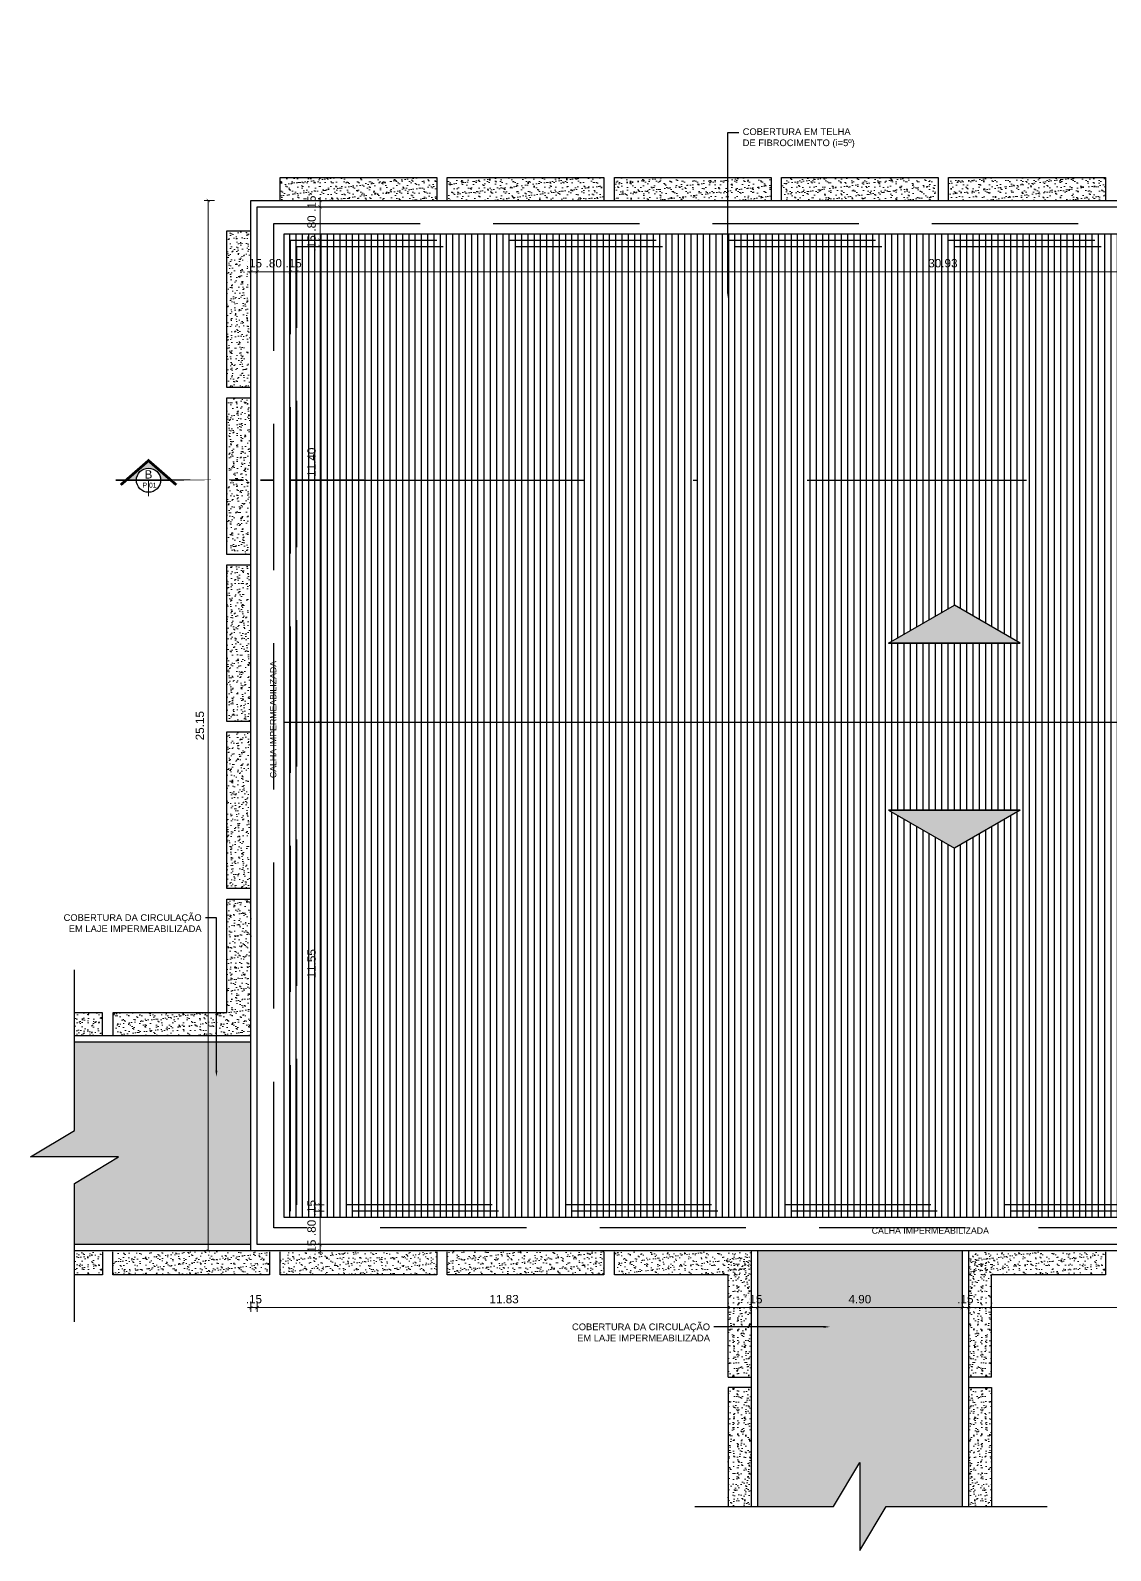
# Model space of a CAD drawing. Header units: metres. Extents: x 2440 to 5689, y 77 to 398.
# Drawn here: x 2971.56 to 2997.41, y 188.24 to 224.64 of the extents above; entities that cross this region are included whole.
import ezdxf
from ezdxf import colors
from ezdxf.entities.mleader import LeaderData, LeaderLine
from ezdxf.enums import TextEntityAlignment as Align
from ezdxf.math import Vec2, Vec3

# ---------------------------------------------------------------- set-up
doc = ezdxf.new("R2010")
doc.units = ezdxf.units.M
doc.header["$LTSCALE"] = 7
doc.header["$MEASUREMENT"] = 0
doc.header["$PDMODE"] = 2
doc.linetypes.add('DASHDOT', pattern=[1, 0.5, -0.25, 0, -0.25])
doc.linetypes.add('DASHED', pattern=[0.75, 0.5, -0.25])
for name, color, linetype, lineweight in [('2prancha', 4, 'Continuous', 18), ('COTAS', 1, 'Continuous', 0), ('HACH', 251, 'Continuous', 5), ('texto', 3, 'Continuous', 25)]:
    doc.layers.add(name, color=color, linetype=linetype, lineweight=lineweight)
for name, color, linetype in [('COTA 1 100', 2, 'Continuous'), ('PENA 0.15', 7, 'Continuous'), ('PENA 01', 1, 'Continuous'), ('PENA 02', 2, 'Continuous'), ('PENA 03', 3, 'Continuous'), ('PENA 06', 6, 'Continuous'), ('projeção', 7, 'DASHED'), ('REVISÃO', 164, 'Continuous'), ('SIMB_CORTE', 3, 'Continuous'), ('TXT ESPECIFICAÇÕES', 7, 'Continuous')]:
    doc.layers.add(name, color=color, linetype=linetype)
doc.styles.add('Luana', font='arial.ttf')
doc.styles.get("Standard").update_dxf_attribs({"font": 'arial.ttf'})
doc.dimstyles.new('arial100', dxfattribs={"dimtxt": 0.2, "dimasz": 0.08, "dimexe": 0.1, "dimexo": 0.2, "dimgap": 0.1, "dimtad": 1, "dimzin": 4, "dimdsep": 46, "dimtxsty": 'Luana', "dimblk": 'ARCHTICK', "dimcen": 0, "dimclrd": 7, "dimclre": 7, "dimclrt": 256, "dimadec": 0, "dimazin": 0, "dimtfac": 1, "dimtix": 1, "dimtmove": 0, "dimatfit": 3, "dimldrblk": 'CLOSEDBLANK', "dimfxl": 0, "dimlwd": 5, "dimlwe": 5, "dimarcsym": 0})

# ---------------------------------------------------------------- blocks, each defined once
blk = doc.blocks.new('SIMBOLOCORTE')
at = {"layer": 'PENA 02'}
blk.add_hatch(color=251, dxfattribs=at).paths.add_polyline_path([(0.29, 0), (0.537, 0), (0, 0.47), (-0.537, 0), (-0.29, 0, -1)])
at = {"layer": 'COTAS', "ltscale": 50}
blk.add_lwpolyline([(0, -0.378), (0, 0)], dxfattribs=at)
at = {"layer": 'PENA 02', "const_width": 0.0654}
blk.add_lwpolyline([(-0.665, -0.112), (0, 0.47), (0.665, -0.112)], dxfattribs=at)
at = {"layer": 'PENA 02', "color": 1, "const_width": 0.0392}
blk.add_lwpolyline([(1.648, 0), (-0.785, 0)], close=True, dxfattribs=at)
for points in [[(2.274, 0), (1.969, 0)], [(2.98, 0), (2.675, 0)], [(5.159, 0), (3.381, 0)]]:
    blk.add_lwpolyline(points, dxfattribs=at)
at = {"layer": 'PENA 02'}
blk.add_circle((0, 0), 0.29, dxfattribs=at)
at = {"layer": 'PENA 02', "style": 'Luana'}
for tag, height, p in [('CORTE', 0.2, (-0.001, 0.04)), ('PRANCHA', 0.117, (0.102, -0.177))]:
    blk.add_attdef(tag, text='', height=height, dxfattribs=at).set_placement(p, align=Align.CENTER)
at = {"layer": 'texto', "color": 250, "style": 'Luana'}
blk.add_text('P', height=0.117, dxfattribs=at).set_placement((-0.143, -0.176))
blk = doc.blocks.new('beiral')
at = {"layer": 'HACH'}
h = blk.add_hatch(dxfattribs=at)
h.set_pattern_fill('AR-SAND,_O', color=256, scale=0.1)
h.set_pattern_definition([(37.5, (-1.875, -1.1), (-0.0062993, 0.1926824), [0, -0.152, 0, -0.17, 0, -0.1625]), (7.5, (-1.875, -1.1), (0.176978, 0.282215), [0, -0.082, 0, -0.137, 0, -0.0525]), (327.5, (-1.998, -1.1), (0.311414, 0.000566), [0, -0.05, 0, -0.18, 0, -0.235]), (317.5, (-1.998, -1.1), (0.300613, 0.087768), [0, -0.025, 0, -0.118, 0, -0.135])])
h.paths.add_polyline_path([(1.875, -0.55), (-1.875, -0.55), (-1.875, -1.1), (1.875, -1.1)])
at = {"layer": 'PENA 01'}
for p, q in [((-1.875, -1.1), (-1.875, -0.55)), ((1.875, -0.55), (1.875, -1.1)), ((1.875, -1.1), (-1.875, -1.1))]:
    blk.add_line(p, q, dxfattribs=at)
blk = doc.blocks.new('_ArchTick')
at = {"color": 0, "linetype": 'ByBlock', "const_width": 0.15}
blk.add_lwpolyline([(-0.5, -0.5), (0.5, 0.5)], dxfattribs=at)
blk = doc.blocks.new('*D247')
at = {"layer": 'COTA 1 100', "color": 7, "lineweight": 5}
for p, q in [((2977.936, 219.011), (2977.936, 218.761)), ((3008.861, 218.861), (2977.936, 218.861)), ((3008.861, 219.011), (3008.861, 218.761))]:
    blk.add_line(p, q, dxfattribs=at)
at = {"layer": 'Defpoints', "color": 0}
for p in [(2977.936, 219.465), (3008.861, 219.465), (2977.936, 218.861)]:
    blk.add_point(p, dxfattribs=at)
at = {"layer": 'COTA 1 100', "color": 7, "lineweight": 5, "xscale": 0.08, "yscale": 0.08, "zscale": 0.08, "rotation": 180}
blk.add_blockref('_ArchTick', (2977.936, 218.861), dxfattribs=at)
at = {"layer": 'COTA 1 100', "color": 7, "lineweight": 5, "xscale": 0.08, "yscale": 0.08, "zscale": 0.08}
blk.add_blockref('_ArchTick', (3008.861, 218.861), dxfattribs=at)
at = {"layer": 'COTA 1 100', "insert": (2993.398, 219.063), "char_height": 0.2, "attachment_point": 5, "style": 'Luana'}
blk.add_mtext('30.93', dxfattribs=at)
blk = doc.blocks.new('_ClosedBlank')
at = {"layer": '2prancha', "color": 0, "lineweight": -2}
for p, q in [((-1, 0.17), (0, 0)), ((-1, 0.17), (-1, -0.17)), ((0, 0), (-1, -0.17))]:
    blk.add_line(p, q, dxfattribs=at)
blk = doc.blocks.new('*D248')
at = {"layer": 'COTA 1 100', "color": 7, "lineweight": 5}
for p, q in [((2977.786, 218.861), (2977.706, 218.861)), ((2977.786, 219.011), (2977.786, 218.761)), ((2977.936, 218.861), (2977.786, 218.861)), ((2977.936, 219.011), (2977.936, 218.761)), ((2977.936, 218.861), (2978.016, 218.861))]:
    blk.add_line(p, q, dxfattribs=at)
at = {"layer": 'Defpoints', "color": 0}
for p in [(2977.786, 219.615), (2977.936, 219.465), (2977.786, 218.861)]:
    blk.add_point(p, dxfattribs=at)
at = {"layer": 'COTA 1 100', "color": 7, "lineweight": 5, "xscale": 0.08, "yscale": 0.08, "zscale": 0.08}
blk.add_blockref('_ArchTick', (2977.786, 218.861), dxfattribs=at)
at = {"layer": 'COTA 1 100', "color": 7, "lineweight": 5, "xscale": 0.08, "yscale": 0.08, "zscale": 0.08, "rotation": 180}
blk.add_blockref('_ArchTick', (2977.936, 218.861), dxfattribs=at)
at = {"layer": 'COTA 1 100', "insert": (2977.861, 219.063), "char_height": 0.2, "attachment_point": 5, "style": 'Luana'}
blk.add_mtext('.15', dxfattribs=at)
blk = doc.blocks.new('*D249')
at = {"layer": 'COTA 1 100', "color": 7, "lineweight": 5}
for p, q in [((2976.986, 219.011), (2976.986, 218.761)), ((2977.786, 218.861), (2976.986, 218.861)), ((2977.786, 219.011), (2977.786, 218.761))]:
    blk.add_line(p, q, dxfattribs=at)
at = {"layer": 'Defpoints', "color": 0}
for p in [(2976.986, 220.415), (2977.786, 219.615), (2976.986, 218.861)]:
    blk.add_point(p, dxfattribs=at)
at = {"layer": 'COTA 1 100', "color": 7, "lineweight": 5, "xscale": 0.08, "yscale": 0.08, "zscale": 0.08, "rotation": 180}
blk.add_blockref('_ArchTick', (2976.986, 218.861), dxfattribs=at)
at = {"layer": 'COTA 1 100', "color": 7, "lineweight": 5, "xscale": 0.08, "yscale": 0.08, "zscale": 0.08}
blk.add_blockref('_ArchTick', (2977.786, 218.861), dxfattribs=at)
at = {"layer": 'COTA 1 100', "insert": (2977.386, 219.063), "char_height": 0.2, "attachment_point": 5, "style": 'Luana'}
blk.add_mtext('.80', dxfattribs=at)
blk = doc.blocks.new('*D250')
at = {"layer": 'COTA 1 100', "color": 7, "lineweight": 5}
for p, q in [((2976.836, 218.861), (2976.756, 218.861)), ((2976.836, 219.011), (2976.836, 218.761)), ((2976.986, 218.861), (2976.836, 218.861)), ((2976.986, 219.011), (2976.986, 218.761)), ((2976.986, 218.861), (2977.066, 218.861))]:
    blk.add_line(p, q, dxfattribs=at)
at = {"layer": 'Defpoints', "color": 0}
for p in [(2976.836, 220.565), (2976.986, 220.415), (2976.836, 218.861)]:
    blk.add_point(p, dxfattribs=at)
at = {"layer": 'COTA 1 100', "color": 7, "lineweight": 5, "xscale": 0.08, "yscale": 0.08, "zscale": 0.08}
blk.add_blockref('_ArchTick', (2976.836, 218.861), dxfattribs=at)
at = {"layer": 'COTA 1 100', "color": 7, "lineweight": 5, "xscale": 0.08, "yscale": 0.08, "zscale": 0.08, "rotation": 180}
blk.add_blockref('_ArchTick', (2976.986, 218.861), dxfattribs=at)
at = {"layer": 'COTA 1 100', "insert": (2976.911, 219.063), "char_height": 0.2, "attachment_point": 5, "style": 'Luana'}
blk.add_mtext('.15', dxfattribs=at)
blk = doc.blocks.new('*D251')
at = {"layer": 'COTA 1 100', "color": 7, "lineweight": 5}
for p, q in [((2978.494, 220.565), (2978.494, 220.645)), ((2978.344, 220.565), (2978.594, 220.565)), ((2978.344, 220.415), (2978.594, 220.415)), ((2978.494, 220.565), (2978.494, 220.415)), ((2978.494, 220.415), (2978.494, 220.335))]:
    blk.add_line(p, q, dxfattribs=at)
at = {"layer": 'Defpoints', "color": 0}
for p in [(2977.786, 220.565), (2977.786, 220.415), (2978.494, 220.415)]:
    blk.add_point(p, dxfattribs=at)
at = {"layer": 'COTA 1 100', "color": 7, "lineweight": 5, "xscale": 0.08, "yscale": 0.08, "zscale": 0.08}
for p, rotation in [((2978.494, 220.565), 270), ((2978.494, 220.415), 90)]:
    blk.add_blockref('_ArchTick', p, dxfattribs=dict(at, rotation=rotation))
at = {"layer": 'COTA 1 100', "insert": (2978.292, 220.49), "char_height": 0.2, "attachment_point": 5, "rotation": 90, "style": 'Luana'}
blk.add_mtext('.15', dxfattribs=at)
blk = doc.blocks.new('*D252')
at = {"layer": 'COTA 1 100', "color": 7, "lineweight": 5}
for p, q in [((2978.344, 220.415), (2978.594, 220.415)), ((2978.494, 220.415), (2978.494, 219.615)), ((2978.344, 219.615), (2978.594, 219.615))]:
    blk.add_line(p, q, dxfattribs=at)
at = {"layer": 'Defpoints', "color": 0}
for p in [(2977.786, 220.415), (2977.786, 219.615), (2978.494, 219.615)]:
    blk.add_point(p, dxfattribs=at)
at = {"layer": 'COTA 1 100', "color": 7, "lineweight": 5, "xscale": 0.08, "yscale": 0.08, "zscale": 0.08}
for p, rotation in [((2978.494, 220.415), 90), ((2978.494, 219.615), 270)]:
    blk.add_blockref('_ArchTick', p, dxfattribs=dict(at, rotation=rotation))
at = {"layer": 'COTA 1 100', "insert": (2978.292, 220.015), "char_height": 0.2, "attachment_point": 5, "rotation": 90, "style": 'Luana'}
blk.add_mtext('.80', dxfattribs=at)
blk = doc.blocks.new('*D253')
at = {"layer": 'COTA 1 100', "color": 7, "lineweight": 5}
for p, q in [((2978.344, 219.615), (2978.594, 219.615)), ((2978.494, 219.615), (2978.494, 219.695)), ((2978.494, 219.615), (2978.494, 219.465)), ((2978.344, 219.465), (2978.594, 219.465)), ((2978.494, 219.465), (2978.494, 219.385))]:
    blk.add_line(p, q, dxfattribs=at)
at = {"layer": 'Defpoints', "color": 0}
for p in [(2977.786, 219.615), (2977.936, 219.465), (2978.494, 219.465)]:
    blk.add_point(p, dxfattribs=at)
at = {"layer": 'COTA 1 100', "color": 7, "lineweight": 5, "xscale": 0.08, "yscale": 0.08, "zscale": 0.08}
for p, rotation in [((2978.494, 219.615), 270), ((2978.494, 219.465), 90)]:
    blk.add_blockref('_ArchTick', p, dxfattribs=dict(at, rotation=rotation))
at = {"layer": 'COTA 1 100', "insert": (2978.292, 219.54), "char_height": 0.2, "attachment_point": 5, "rotation": 90, "style": 'Luana'}
blk.add_mtext('.15', dxfattribs=at)
blk = doc.blocks.new('*D254')
at = {"layer": 'COTA 1 100', "color": 7, "lineweight": 5}
for p, q in [((2978.344, 219.465), (2978.594, 219.465)), ((2978.494, 219.465), (2978.494, 208.065)), ((2978.344, 208.065), (2978.594, 208.065))]:
    blk.add_line(p, q, dxfattribs=at)
at = {"layer": 'Defpoints', "color": 0}
for p in [(2977.936, 219.465), (2977.936, 208.065), (2978.494, 208.065)]:
    blk.add_point(p, dxfattribs=at)
at = {"layer": 'COTA 1 100', "color": 7, "lineweight": 5, "xscale": 0.08, "yscale": 0.08, "zscale": 0.08}
for p, rotation in [((2978.494, 219.465), 90), ((2978.494, 208.065), 270)]:
    blk.add_blockref('_ArchTick', p, dxfattribs=dict(at, rotation=rotation))
at = {"layer": 'COTA 1 100', "insert": (2978.292, 214.299), "char_height": 0.2, "attachment_point": 5, "rotation": 90, "style": 'Luana'}
blk.add_mtext('11.40', dxfattribs=at)
blk = doc.blocks.new('*D255')
at = {"layer": 'COTA 1 100', "color": 7, "lineweight": 5}
for p, q in [((2978.344, 208.065), (2978.594, 208.065)), ((2978.494, 208.065), (2978.494, 196.515)), ((2978.344, 196.515), (2978.594, 196.515))]:
    blk.add_line(p, q, dxfattribs=at)
at = {"layer": 'Defpoints', "color": 0}
for p in [(2977.936, 208.065), (2977.936, 196.515), (2978.494, 196.515)]:
    blk.add_point(p, dxfattribs=at)
at = {"layer": 'COTA 1 100', "color": 7, "lineweight": 5, "xscale": 0.08, "yscale": 0.08, "zscale": 0.08}
for p, rotation in [((2978.494, 208.065), 90), ((2978.494, 196.515), 270)]:
    blk.add_blockref('_ArchTick', p, dxfattribs=dict(at, rotation=rotation))
at = {"layer": 'COTA 1 100', "insert": (2978.292, 202.29), "char_height": 0.2, "attachment_point": 5, "rotation": 90, "style": 'Luana'}
blk.add_mtext('11.55', dxfattribs=at)
blk = doc.blocks.new('*D256')
at = {"layer": 'COTA 1 100', "color": 7, "lineweight": 5}
for p, q in [((2978.494, 196.515), (2978.494, 196.595)), ((2978.344, 196.515), (2978.594, 196.515)), ((2978.344, 196.365), (2978.594, 196.365)), ((2978.494, 196.515), (2978.494, 196.365)), ((2978.494, 196.365), (2978.494, 196.285))]:
    blk.add_line(p, q, dxfattribs=at)
at = {"layer": 'Defpoints', "color": 0}
for p in [(2977.786, 196.365), (2977.936, 196.515), (2978.494, 196.365)]:
    blk.add_point(p, dxfattribs=at)
at = {"layer": 'COTA 1 100', "color": 7, "lineweight": 5, "xscale": 0.08, "yscale": 0.08, "zscale": 0.08}
for p, rotation in [((2978.494, 196.515), 270), ((2978.494, 196.365), 90)]:
    blk.add_blockref('_ArchTick', p, dxfattribs=dict(at, rotation=rotation))
at = {"layer": 'COTA 1 100', "insert": (2978.292, 196.44), "char_height": 0.2, "attachment_point": 5, "rotation": 90, "style": 'Luana'}
blk.add_mtext('.15', dxfattribs=at)
blk = doc.blocks.new('*D257')
at = {"layer": 'COTA 1 100', "color": 7, "lineweight": 5}
for p, q in [((2978.344, 196.365), (2978.594, 196.365)), ((2978.494, 196.365), (2978.494, 195.565)), ((2978.344, 195.565), (2978.594, 195.565))]:
    blk.add_line(p, q, dxfattribs=at)
at = {"layer": 'Defpoints', "color": 0}
for p in [(2977.786, 196.365), (2976.986, 195.565), (2978.494, 195.565)]:
    blk.add_point(p, dxfattribs=at)
at = {"layer": 'COTA 1 100', "color": 7, "lineweight": 5, "xscale": 0.08, "yscale": 0.08, "zscale": 0.08}
for p, rotation in [((2978.494, 196.365), 90), ((2978.494, 195.565), 270)]:
    blk.add_blockref('_ArchTick', p, dxfattribs=dict(at, rotation=rotation))
at = {"layer": 'COTA 1 100', "insert": (2978.292, 195.965), "char_height": 0.2, "attachment_point": 5, "rotation": 90, "style": 'Luana'}
blk.add_mtext('.80', dxfattribs=at)
blk = doc.blocks.new('*D258')
at = {"layer": 'COTA 1 100', "color": 7, "lineweight": 5}
for p, q in [((2978.344, 195.565), (2978.594, 195.565)), ((2978.494, 195.565), (2978.494, 195.645)), ((2978.494, 195.565), (2978.494, 195.415)), ((2978.344, 195.415), (2978.594, 195.415)), ((2978.494, 195.415), (2978.494, 195.335))]:
    blk.add_line(p, q, dxfattribs=at)
at = {"layer": 'Defpoints', "color": 0}
for p in [(2976.986, 195.565), (2976.836, 195.415), (2978.494, 195.415)]:
    blk.add_point(p, dxfattribs=at)
at = {"layer": 'COTA 1 100', "color": 7, "lineweight": 5, "xscale": 0.08, "yscale": 0.08, "zscale": 0.08}
for p, rotation in [((2978.494, 195.565), 270), ((2978.494, 195.415), 90)]:
    blk.add_blockref('_ArchTick', p, dxfattribs=dict(at, rotation=rotation))
at = {"layer": 'COTA 1 100', "insert": (2978.292, 195.49), "char_height": 0.2, "attachment_point": 5, "rotation": 90, "style": 'Luana'}
blk.add_mtext('.15', dxfattribs=at)
blk = doc.blocks.new('*D265')
at = {"layer": 'COTA 1 100', "color": 7, "lineweight": 5}
for p, q in [((2976.836, 194.056), (2976.756, 194.056)), ((2976.836, 194.206), (2976.836, 193.956)), ((2976.836, 194.056), (2976.986, 194.056)), ((2976.986, 194.206), (2976.986, 193.956)), ((2976.986, 194.056), (2977.066, 194.056))]:
    blk.add_line(p, q, dxfattribs=at)
at = {"layer": 'Defpoints', "color": 0}
for p in [(2976.836, 195.565), (2976.986, 195.565), (2976.986, 194.056)]:
    blk.add_point(p, dxfattribs=at)
at = {"layer": 'COTA 1 100', "color": 7, "lineweight": 5, "xscale": 0.08, "yscale": 0.08, "zscale": 0.08}
blk.add_blockref('_ArchTick', (2976.836, 194.056), dxfattribs=at)
at = {"layer": 'COTA 1 100', "color": 7, "lineweight": 5, "xscale": 0.08, "yscale": 0.08, "zscale": 0.08, "rotation": 180}
blk.add_blockref('_ArchTick', (2976.986, 194.056), dxfattribs=at)
at = {"layer": 'COTA 1 100', "insert": (2976.911, 194.258), "char_height": 0.2, "attachment_point": 5, "style": 'Luana'}
blk.add_mtext('.15', dxfattribs=at)
blk = doc.blocks.new('*D266')
at = {"layer": 'COTA 1 100', "color": 7, "lineweight": 5}
for p, q in [((2976.986, 194.206), (2976.986, 193.956)), ((2976.986, 194.056), (2988.811, 194.056)), ((2988.811, 194.206), (2988.811, 193.956))]:
    blk.add_line(p, q, dxfattribs=at)
at = {"layer": 'Defpoints', "color": 0}
for p in [(2976.986, 195.565), (2988.811, 195.415), (2988.811, 194.056)]:
    blk.add_point(p, dxfattribs=at)
at = {"layer": 'COTA 1 100', "color": 7, "lineweight": 5, "xscale": 0.08, "yscale": 0.08, "zscale": 0.08, "rotation": 180}
blk.add_blockref('_ArchTick', (2976.986, 194.056), dxfattribs=at)
at = {"layer": 'COTA 1 100', "color": 7, "lineweight": 5, "xscale": 0.08, "yscale": 0.08, "zscale": 0.08}
blk.add_blockref('_ArchTick', (2988.811, 194.056), dxfattribs=at)
at = {"layer": 'COTA 1 100', "insert": (2982.898, 194.258), "char_height": 0.2, "attachment_point": 5, "style": 'Luana'}
blk.add_mtext('11.83', dxfattribs=at)
blk = doc.blocks.new('*D267')
at = {"layer": 'COTA 1 100', "color": 7, "lineweight": 5}
for p, q in [((2988.811, 194.056), (2988.731, 194.056)), ((2988.811, 194.206), (2988.811, 193.956)), ((2988.811, 194.056), (2988.961, 194.056)), ((2988.961, 194.206), (2988.961, 193.956)), ((2988.961, 194.056), (2989.041, 194.056))]:
    blk.add_line(p, q, dxfattribs=at)
at = {"layer": 'Defpoints', "color": 0}
for p in [(2988.811, 195.415), (2988.961, 195.415), (2988.961, 194.056)]:
    blk.add_point(p, dxfattribs=at)
at = {"layer": 'COTA 1 100', "color": 7, "lineweight": 5, "xscale": 0.08, "yscale": 0.08, "zscale": 0.08}
blk.add_blockref('_ArchTick', (2988.811, 194.056), dxfattribs=at)
at = {"layer": 'COTA 1 100', "color": 7, "lineweight": 5, "xscale": 0.08, "yscale": 0.08, "zscale": 0.08, "rotation": 180}
blk.add_blockref('_ArchTick', (2988.961, 194.056), dxfattribs=at)
at = {"layer": 'COTA 1 100', "insert": (2988.886, 194.258), "char_height": 0.2, "attachment_point": 5, "style": 'Luana'}
blk.add_mtext('.15', dxfattribs=at)
blk = doc.blocks.new('*D268')
at = {"layer": 'COTA 1 100', "color": 7, "lineweight": 5}
for p, q in [((2988.961, 194.206), (2988.961, 193.956)), ((2988.961, 194.056), (2993.861, 194.056)), ((2993.861, 194.206), (2993.861, 193.956))]:
    blk.add_line(p, q, dxfattribs=at)
at = {"layer": 'Defpoints', "color": 0}
for p in [(2988.961, 195.415), (2993.861, 195.415), (2993.861, 194.056)]:
    blk.add_point(p, dxfattribs=at)
at = {"layer": 'COTA 1 100', "color": 7, "lineweight": 5, "xscale": 0.08, "yscale": 0.08, "zscale": 0.08, "rotation": 180}
blk.add_blockref('_ArchTick', (2988.961, 194.056), dxfattribs=at)
at = {"layer": 'COTA 1 100', "color": 7, "lineweight": 5, "xscale": 0.08, "yscale": 0.08, "zscale": 0.08}
blk.add_blockref('_ArchTick', (2993.861, 194.056), dxfattribs=at)
at = {"layer": 'COTA 1 100', "insert": (2991.411, 194.258), "char_height": 0.2, "attachment_point": 5, "style": 'Luana'}
blk.add_mtext('4.90', dxfattribs=at)
blk = doc.blocks.new('*D269')
at = {"layer": 'COTA 1 100', "color": 7, "lineweight": 5}
for p, q in [((2993.861, 194.056), (2993.781, 194.056)), ((2993.861, 194.206), (2993.861, 193.956)), ((2993.861, 194.056), (2994.011, 194.056)), ((2994.011, 194.206), (2994.011, 193.956)), ((2994.011, 194.056), (2994.091, 194.056))]:
    blk.add_line(p, q, dxfattribs=at)
at = {"layer": 'Defpoints', "color": 0}
for p in [(2993.861, 195.415), (2994.011, 195.415), (2994.011, 194.056)]:
    blk.add_point(p, dxfattribs=at)
at = {"layer": 'COTA 1 100', "color": 7, "lineweight": 5, "xscale": 0.08, "yscale": 0.08, "zscale": 0.08}
blk.add_blockref('_ArchTick', (2993.861, 194.056), dxfattribs=at)
at = {"layer": 'COTA 1 100', "color": 7, "lineweight": 5, "xscale": 0.08, "yscale": 0.08, "zscale": 0.08, "rotation": 180}
blk.add_blockref('_ArchTick', (2994.011, 194.056), dxfattribs=at)
at = {"layer": 'COTA 1 100', "insert": (2993.936, 194.258), "char_height": 0.2, "attachment_point": 5, "style": 'Luana'}
blk.add_mtext('.15', dxfattribs=at)
blk = doc.blocks.new('*D270')
at = {"layer": 'COTA 1 100', "color": 7, "lineweight": 5}
for p, q in [((2994.011, 194.206), (2994.011, 193.956)), ((2994.011, 194.056), (3005.336, 194.056)), ((3005.336, 194.206), (3005.336, 193.956))]:
    blk.add_line(p, q, dxfattribs=at)
at = {"layer": 'Defpoints', "color": 0}
for p in [(2994.011, 195.415), (3005.336, 195.415), (3005.336, 194.056)]:
    blk.add_point(p, dxfattribs=at)
at = {"layer": 'COTA 1 100', "color": 7, "lineweight": 5, "xscale": 0.08, "yscale": 0.08, "zscale": 0.08, "rotation": 180}
blk.add_blockref('_ArchTick', (2994.011, 194.056), dxfattribs=at)
at = {"layer": 'COTA 1 100', "color": 7, "lineweight": 5, "xscale": 0.08, "yscale": 0.08, "zscale": 0.08}
blk.add_blockref('_ArchTick', (3005.336, 194.056), dxfattribs=at)
at = {"layer": 'COTA 1 100', "insert": (2999.673, 194.258), "char_height": 0.2, "attachment_point": 5, "style": 'Luana'}
blk.add_mtext('11.32', dxfattribs=at)
blk = doc.blocks.new('*D274')
at = {"layer": 'COTA 1 100', "color": 7, "lineweight": 5}
for p, q in [((2975.97, 220.565), (2975.72, 220.565)), ((2975.82, 195.415), (2975.82, 220.565)), ((2975.97, 195.415), (2975.72, 195.415))]:
    blk.add_line(p, q, dxfattribs=at)
at = {"layer": 'Defpoints', "color": 0}
for p in [(2975.82, 220.565), (2976.836, 220.565), (2976.836, 195.415)]:
    blk.add_point(p, dxfattribs=at)
at = {"layer": 'COTA 1 100', "color": 7, "lineweight": 5, "xscale": 0.08, "yscale": 0.08, "zscale": 0.08}
for p, rotation in [((2975.82, 220.565), 90), ((2975.82, 195.415), 270)]:
    blk.add_blockref('_ArchTick', p, dxfattribs=dict(at, rotation=rotation))
at = {"layer": 'COTA 1 100', "insert": (2975.618, 207.99), "char_height": 0.2, "attachment_point": 5, "rotation": 90, "style": 'Luana'}
blk.add_mtext('25.15', dxfattribs=at)

msp = doc.modelspace()

# ---------------------------------------------------------------- hatches: boundary and pattern name
at = {"layer": 'HACH'}
h = msp.add_hatch(dxfattribs=at)
h.set_pattern_fill('AR-CONC,_O', color=256, scale=0.1)
h.set_pattern_definition([(50, (2971.5628, 188.2382), (0.71726, -0.062752), [0.075, -0.825]), (355, (2971.5628, 188.2382), (-0.138751, 0.752192), [0.06, -0.66]), (100.4514, (2971.6226, 188.233), (0.578509, 0.6894395), [0.06374, -0.701142]), (46.1842, (2971.5628, 188.4382), (1.067241, -0.165519), [0.1125, -1.2375]), (96.6356, (2971.6518, 188.4244), (0.934663, 0.974118), [0.09561, -1.051713]), (351.1842, (2971.5628, 188.4382), (0.934662, 0.974119), [0.09, -0.99]), (21, (2971.6628, 188.3882), (0.596907, -0.402619), [0.075, -0.825]), (326, (2971.6628, 188.3882), (0.243315, 0.72515), [0.06, -0.66]), (71.4514, (2971.7126, 188.35466), (0.840223, 0.3225305), [0.06374, -0.701142]), (37.5, (2971.56282, 188.2382), (0.0121599, 0.3328939), [0, -0.652, 0, -0.67, 0, -0.6625]), (7.5, (2971.56282, 188.2382), (0.2630695, 0.3944117), [0, -0.382, 0, -0.637, 0, -0.2525]), (327.5, (2971.33982, 188.2382), (0.5338224, -0.0225549), [0, -0.25, 0, -0.78, 0, -1.035]), (317.5, (2971.23982, 188.2382), (0.583186, 0.100105), [0, -0.325, 0, -0.518, 0, -0.735])])
h.paths.add_polyline_path([(2993.861, 195.415), (2988.961, 195.415), (2988.961, 189.291), (2990.779, 189.291), (2991.411, 190.344), (2991.411, 188.238), (2992.043, 189.291), (2993.861, 189.291)])
h.paths.add_polyline_path([(2976.836, 200.415), (2972.615, 200.415), (2972.615, 198.295), (2971.563, 197.664), (2973.668, 197.664), (2972.615, 197.032), (2972.615, 195.565), (2976.836, 195.565)])
h.paths.add_polyline_path([(3021.836, 223.586), (3020.248, 223.586), (3019.616, 222.533), (3019.616, 224.639), (3018.985, 223.586), (3016.961, 223.586), (3016.961, 220.565), (3021.836, 220.565)])
h = msp.add_hatch(dxfattribs=at)
h.set_pattern_fill('AR-SAND,_O', color=256, scale=0.1)
h.set_pattern_definition([(37.5, (2976.01398, 200.56462), (-0.006299, 0.1926824), [0, -0.152, 0, -0.17, 0, -0.1625]), (7.5, (2976.01398, 200.56462), (0.176978, 0.282215), [0, -0.082, 0, -0.137, 0, -0.0525]), (327.5, (2975.89098, 200.56462), (0.311414, 0.000566), [0, -0.05, 0, -0.18, 0, -0.235]), (317.5, (2975.89098, 200.56462), (0.300613, 0.087768), [0, -0.025, 0, -0.118, 0, -0.135])])
h.paths.add_polyline_path([(2976.836, 203.84), (2976.263, 203.84), (2976.263, 201.115), (2976.014, 201.115), (2976.014, 200.565), (2976.836, 200.565)])
h = msp.add_hatch(dxfattribs=at)
h.set_pattern_fill('AR-SAND,_O', color=256, scale=0.1)
h.set_pattern_definition([(322.5, (2969.53604, 201.11462), (-0.0062993, -0.1926824), [0, -0.152, 0, -0.17, 0, -0.1625]), (352.5, (2969.53604, 201.11462), (0.176978, -0.282215), [0, -0.082, 0, -0.137, 0, -0.0525]), (32.5, (2969.41304, 201.11462), (0.311414, -0.000566), [0, -0.05, 0, -0.18, 0, -0.235]), (42.5, (2969.41304, 201.11462), (0.300613, -0.087768), [0, -0.025, 0, -0.118, 0, -0.135])])
h.paths.add_polyline_path([(2972.615, 201.115), (2972.615, 200.565), (2973.286, 200.565), (2973.286, 201.115)])
h = msp.add_hatch(dxfattribs=at)
h.set_pattern_fill('AR-SAND,_O', color=256, scale=0.1)
h.set_pattern_definition([(37.5, (2973.53604, 200.56462), (-0.006299, 0.192682), [0, -0.152, 0, -0.17, 0, -0.1625]), (7.5, (2973.53604, 200.56462), (0.176978, 0.282215), [0, -0.082, 0, -0.137, 0, -0.0525]), (327.5, (2973.41304, 200.56462), (0.311414, 0.000566), [0, -0.05, 0, -0.18, 0, -0.235]), (317.5, (2973.41304, 200.56462), (0.300613, 0.087768), [0, -0.025, 0, -0.118, 0, -0.135])])
h.paths.add_polyline_path([(2976.014, 201.115), (2973.536, 201.115), (2973.536, 200.565), (2976.014, 200.565)])
h = msp.add_hatch(dxfattribs=at)
h.set_pattern_fill('AR-SAND,_O', color=256, scale=0.1)
h.set_pattern_definition([(37.5, (2969.53604, 194.83962), (-0.0062993, 0.1926824), [0, -0.152, 0, -0.17, 0, -0.1625]), (7.5, (2969.53604, 194.83962), (0.176978, 0.282215), [0, -0.082, 0, -0.137, 0, -0.0525]), (327.5, (2969.41304, 194.83962), (0.311414, 0.000566), [0, -0.05, 0, -0.18, 0, -0.235]), (317.5, (2969.41304, 194.83962), (0.300613, 0.087768), [0, -0.025, 0, -0.118, 0, -0.135])])
h.paths.add_polyline_path([(2972.615, 195.39), (2972.615, 194.84), (2973.286, 194.84), (2973.286, 195.39)])
h = msp.add_hatch(dxfattribs=at)
h.set_pattern_fill('AR-SAND,_O', color=256, scale=0.1)
h.set_pattern_definition([(37.5, (2985.53604, 194.83962), (-0.006299, 0.1926824), [0, -0.152, 0, -0.17, 0, -0.1625]), (7.5, (2985.53604, 194.83962), (0.176978, 0.282215), [0, -0.082, 0, -0.137, 0, -0.0525]), (327.5, (2985.41304, 194.83962), (0.311414, 0.000566), [0, -0.05, 0, -0.18, 0, -0.235]), (317.5, (2985.41304, 194.83962), (0.300613, 0.087768), [0, -0.025, 0, -0.118, 0, -0.135])])
h.paths.add_polyline_path([(2988.811, 194.84), (2988.811, 195.39), (2985.536, 195.39), (2985.536, 194.84)])
h = msp.add_hatch(dxfattribs=at)
h.set_pattern_fill('AR-SAND,_O', color=256, scale=0.1)
h.set_pattern_definition([(307.5, (2988.26104, 196.13962), (0.1926824, 0.0062993), [0, -0.152, 0, -0.17, 0, -0.1625]), (277.5, (2988.26104, 196.13962), (0.282215, -0.176978), [0, -0.082, 0, -0.137, 0, -0.0525]), (237.5, (2988.26104, 196.26262), (0.000566, -0.311414), [0, -0.05, 0, -0.18, 0, -0.235]), (227.5, (2988.26104, 196.26262), (0.087768, -0.300613), [0, -0.025, 0, -0.118, 0, -0.135])])
h.paths.add_polyline_path([(2988.261, 195.238), (2988.811, 195.238), (2988.811, 192.39), (2988.261, 192.39)])
h = msp.add_hatch(dxfattribs=at)
h.set_pattern_fill('AR-SAND,_O', color=256, scale=0.1)
h.set_pattern_definition([(37.5, (2993.53604, 194.83962), (-0.0062993, 0.1926824), [0, -0.152, 0, -0.17, 0, -0.1625]), (7.5, (2993.53604, 194.83962), (0.176978, 0.282215), [0, -0.082, 0, -0.137, 0, -0.0525]), (327.5, (2993.41304, 194.83962), (0.311414, 0.000566), [0, -0.05, 0, -0.18, 0, -0.235]), (317.5, (2993.41304, 194.83962), (0.300613, 0.087768), [0, -0.025, 0, -0.118, 0, -0.135])])
h.paths.add_polyline_path([(2994.011, 195.39), (2994.011, 194.84), (2997.286, 194.84), (2997.286, 195.39)])
h = msp.add_hatch(dxfattribs=at)
h.set_pattern_fill('AR-SAND,_O', color=256, scale=0.1)
h.set_pattern_definition([(232.5, (2994.56104, 196.13962), (-0.1926824, 0.0062993), [0, -0.152, 0, -0.17, 0, -0.1625]), (262.5, (2994.56104, 196.13962), (-0.282215, -0.176978), [0, -0.082, 0, -0.137, 0, -0.0525]), (302.5, (2994.56104, 196.26262), (-0.000566, -0.311414), [0, -0.05, 0, -0.18, 0, -0.235]), (312.5, (2994.56104, 196.26262), (-0.087768, -0.300613), [0, -0.025, 0, -0.118, 0, -0.135])])
h.paths.add_polyline_path([(2994.561, 195.238), (2994.011, 195.238), (2994.011, 192.39), (2994.561, 192.39)])
h = msp.add_hatch(dxfattribs=at)
h.set_pattern_fill('AR-SAND,_O', color=256, scale=0.1)
h.set_pattern_definition([(52.5, (2988.26104, 188.38962), (0.1926824, -0.0062993), [0, -0.152, 0, -0.17, 0, -0.1625]), (82.5, (2988.26104, 188.38962), (0.282215, 0.176978), [0, -0.082, 0, -0.137, 0, -0.0525]), (122.5, (2988.26104, 188.26662), (0.000566, 0.311414), [0, -0.05, 0, -0.18, 0, -0.235]), (132.5, (2988.26104, 188.26662), (0.087768, 0.300613), [0, -0.025, 0, -0.118, 0, -0.135])])
h.paths.add_polyline_path([(2988.261, 189.291), (2988.811, 189.291), (2988.811, 192.14), (2988.261, 192.14)])
h = msp.add_hatch(dxfattribs=at)
h.set_pattern_fill('AR-SAND,_O', color=256, scale=0.1, angle=90)
h.set_pattern_definition([(127.5, (2994.56104, 188.38962), (-0.1926824, -0.0062993), [0, -0.152, 0, -0.17, 0, -0.1625]), (97.5, (2994.56104, 188.38962), (-0.282215, 0.176978), [0, -0.082, 0, -0.137, 0, -0.0525]), (57.5, (2994.56104, 188.26662), (-0.000566, 0.311414), [0, -0.05, 0, -0.18, 0, -0.235]), (47.5, (2994.56104, 188.26662), (-0.087768, 0.300613), [0, -0.025, 0, -0.118, 0, -0.135])])
h.paths.add_polyline_path([(2994.011, 189.291), (2994.561, 189.291), (2994.561, 192.14), (2994.011, 192.14)])
at = {"layer": 'PENA 0.15', "ltscale": 1.5}
h = msp.add_hatch(color=256, dxfattribs=at)
h.dxf.hatch_style = 1
h.paths.add_polyline_path([(2995.251, 209.963), (2993.675, 210.874), (2992.098, 209.963)])
h = msp.add_hatch(color=256, dxfattribs=at)
h.dxf.hatch_style = 1
h.paths.add_polyline_path([(2992.098, 205.971), (2993.675, 205.06), (2995.251, 205.971)])
at = {"layer": 'PENA 01', "ltscale": 1.5}
h = msp.add_hatch(dxfattribs=at)
h.set_pattern_fill('_USER,_O', color=256, scale=0.15, angle=90, pattern_type=0)
h.set_pattern_definition([(90, (0.12266, -0.05), (-0.15, 9e-18), [])])
h.paths.add_polyline_path([(2993.675, 210.874), (2995.251, 209.963), (2992.098, 209.963)], flags=16)
h.paths.add_polyline_path([(2992.098, 205.971), (2995.251, 205.971), (2993.675, 205.06)], flags=16)
h.paths.add_polyline_path([(3025.186, 207.99), (3009.661, 207.99), (3009.661, 204.235), (3025.186, 204.235)])
h.paths.add_polyline_path([(3015.847, 206.853), (3019, 206.853), (3017.423, 205.942)], flags=16)
h.paths.add_polyline_path([(3025.186, 211.745), (3009.661, 211.745), (3009.661, 207.99), (3025.186, 207.99)])
h.paths.add_polyline_path([(3015.847, 209.126), (3017.423, 210.037), (3019, 209.126)], flags=16)
h.paths.add_polyline_path([(3025.186, 216.005), (3009.661, 216.005), (3009.661, 212.245), (3025.186, 212.245)])
h.paths.add_polyline_path([(3015.847, 214.868), (3019, 214.868), (3017.423, 213.957)], flags=16)
h.paths.add_polyline_path([(3025.186, 219.765), (3009.661, 219.765), (3009.661, 216.005), (3025.186, 216.005)])
h.paths.add_polyline_path([(3015.847, 217.141), (3017.423, 218.052), (3019, 217.141)], flags=16)
h.paths.add_polyline_path([(3025.186, 203.735), (3009.661, 203.735), (3009.661, 199.975), (3025.186, 199.975)])
h.paths.add_polyline_path([(3015.847, 201.111), (3017.423, 202.022), (3019, 201.111)], flags=16)
h.paths.add_polyline_path([(3025.186, 199.975), (3009.661, 199.975), (3009.661, 196.215), (3025.186, 196.215)])
h.paths.add_polyline_path([(3015.847, 198.838), (3019, 198.838), (3017.423, 197.927)], flags=16)
h.paths.add_polyline_path([(3005.116, 208.265), (3009.161, 208.265), (3009.161, 219.765), (2977.636, 219.765), (2977.636, 208.065), (3005.116, 208.065)])
h.paths.add_polyline_path([(3005.116, 203.715), (3005.116, 208.065), (2977.636, 208.065), (2977.636, 196.215), (3009.161, 196.215), (3009.161, 203.715)])

# ---------------------------------------------------------------- linework, layer by layer
at = {"layer": 'COTA 1 100'}
for points in [[(2972.615, 193.717), (2972.615, 197.032), (2973.668, 197.664), (2971.563, 197.664), (2972.615, 198.295), (2972.615, 202.145)], [(2987.464, 189.291), (2990.779, 189.291), (2991.411, 190.344), (2991.411, 188.238), (2992.043, 189.291), (2995.892, 189.291)]]:
    msp.add_lwpolyline(points, dxfattribs=at)
at = {"layer": 'PENA 0.15', "ltscale": 1.5}
for points in [[(2995.251, 209.963), (2992.098, 209.963), (2993.675, 210.874)], [(2992.098, 209.963), (2995.251, 209.963), (2993.675, 210.874)], [(2995.251, 205.971), (2992.098, 205.971), (2993.675, 205.06)], [(2992.098, 205.971), (2995.251, 205.971), (2993.675, 205.06)]]:
    msp.add_lwpolyline(points, dxfattribs=at)
at = {"layer": 'PENA 01'}
for p, q in [((2976.263, 203.84), (2976.836, 203.84)), ((2976.263, 201.115), (2976.263, 203.84)), ((2973.286, 201.115), (2972.615, 201.115)), ((2973.286, 200.565), (2973.286, 201.115)), ((2973.536, 201.115), (2973.536, 200.565)), ((2976.263, 201.115), (2973.536, 201.115)), ((2976.836, 200.565), (2972.615, 200.565)), ((2976.836, 200.415), (2972.615, 200.415)), ((2976.836, 195.565), (2972.615, 195.565)), ((2976.836, 195.415), (2972.615, 195.415)), ((2973.286, 195.39), (2973.286, 194.84)), ((2985.536, 194.84), (2985.536, 195.39)), ((2997.286, 195.39), (2997.286, 194.84)), ((2973.286, 194.84), (2972.615, 194.84)), ((2988.261, 194.84), (2985.536, 194.84)), ((2988.261, 192.39), (2988.261, 194.84)), ((2997.286, 194.84), (2994.561, 194.84)), ((2994.561, 192.39), (2994.561, 194.84)), ((2988.261, 192.39), (2988.811, 192.39)), ((2994.561, 192.39), (2994.011, 192.39)), ((2988.811, 192.14), (2988.261, 192.14)), ((2988.261, 192.14), (2988.261, 189.291)), ((2988.811, 192.14), (2988.261, 192.14)), ((2994.011, 192.14), (2994.561, 192.14)), ((2994.561, 192.14), (2994.561, 189.291))]:
    msp.add_line(p, q, dxfattribs=at)
for points in [[(2988.811, 195.415), (2988.811, 189.291)], [(2988.961, 195.415), (2988.961, 189.291)], [(2993.861, 195.415), (2993.861, 189.291)], [(2994.011, 195.415), (2994.011, 189.291)]]:
    msp.add_lwpolyline(points, dxfattribs=at)
at = {"layer": 'PENA 02'}
for points in [[(3005.336, 195.415), (2976.836, 195.415), (2976.836, 220.565), (3025.986, 220.565), (3025.986, 195.415), (3013.486, 195.415)], [(3005.336, 195.565), (2976.986, 195.565), (2976.986, 220.415), (3025.836, 220.415), (3025.836, 195.565), (3013.486, 195.565)], [(3009.161, 203.915), (3009.161, 196.215), (2977.636, 196.215), (2977.636, 219.765), (3009.161, 219.765), (3009.161, 208.065)]]:
    msp.add_lwpolyline(points, dxfattribs=at)
at = {"layer": 'PENA 03'}
msp.add_line((3005.316, 208.065), (2977.636, 208.065), dxfattribs=at)
at = {"layer": 'projeção'}
msp.add_lwpolyline([(2977.386, 220.015), (3025.436, 220.015), (3025.436, 195.965), (2977.386, 195.965)], close=True, dxfattribs=at)
for points in [[(3009.011, 203.915), (3009.011, 196.365), (2977.786, 196.365), (2977.786, 219.615), (3009.011, 219.615), (3009.011, 208.065)], [(3008.861, 203.915), (3008.861, 196.515), (2977.936, 196.515), (2977.936, 219.465), (3008.861, 219.465), (3008.861, 208.065)]]:
    msp.add_lwpolyline(points, dxfattribs=at)
at = {"layer": 'REVISÃO', "linetype": 'DASHDOT', "ltscale": 1.5}
msp.add_lwpolyline([(2979.548, 213.868), (2979.548, 213.868), (3006.915, 213.868), (3006.915, 212.635), (3026.492, 212.635), (3026.492, 212.635)], dxfattribs=at)

# ---------------------------------------------------------------- block references
at = {"layer": 'PENA 06'}
for p, rotation in [((2979.411, 220.015), 180), ((2983.411, 220.015), 180), ((2987.411, 220.015), 180), ((2991.411, 220.015), 180), ((2995.411, 220.015), 180), ((2977.363, 217.965), 270), ((2977.363, 213.965), 270), ((2977.363, 209.965), 270), ((2977.363, 205.965), 270)]:
    msp.add_blockref('beiral', p, dxfattribs=dict(at, rotation=rotation))
for p in [(2975.411, 195.94), (2979.411, 195.94), (2983.411, 195.94)]:
    msp.add_blockref('beiral', p, dxfattribs=at)
at = {"layer": 'SIMB_CORTE'}
ref = msp.add_blockref('SIMBOLOCORTE', (2974.389, 213.868), dxfattribs=at)
ref.add_attrib('CORTE', 'B', dxfattribs={"layer": 'PENA 02', "height": 0.2, "style": 'Luana'}).set_placement((2974.387, 213.908), align=Align.CENTER)
ref.add_attrib('PRANCHA', '01', dxfattribs={"layer": 'PENA 02', "color": 250, "height": 0.1167, "style": 'Luana'}).set_placement((2974.491, 213.691), align=Align.CENTER)

# ---------------------------------------------------------------- texts
at = {"layer": 'texto', "color": 7, "ltscale": 0.05, "insert": (2977.373, 208.138), "char_height": 0.15, "width": 10.51663, "attachment_point": 5, "rotation": 90, "style": 'Luana'}
msp.add_mtext('CALHA IMPERMEABILIZADA', dxfattribs=at)
at = {"layer": 'texto', "color": 7, "ltscale": 0.05, "insert": (2993.097, 195.899), "char_height": 0.15, "width": 10.51663, "attachment_point": 5, "style": 'Luana'}
msp.add_mtext('CALHA IMPERMEABILIZADA', dxfattribs=at)

# ---------------------------------------------------------------- dimensions: what is measured, and where the dimension line sits
at = {"layer": 'COTA 1 100'}
for base, p1, p2, override, picture, middle in [((2975.82, 220.565), (2976.836, 195.415), (2976.836, 220.565), {"dimfxl": 0.15, "dimfxlon": 1}, '*D274', (2975.618, 207.99)), ((2978.494, 220.415), (2977.786, 220.565), (2977.786, 220.415), {"dimfxl": 0.15, "dimfxlon": 1}, '*D251', (2978.292, 220.49)), ((2978.494, 219.615), (2977.786, 220.415), (2977.786, 219.615), {"dimtmove": 1, "dimfxl": 0.15, "dimfxlon": 1}, '*D252', (2978.292, 220.015)), ((2978.494, 219.465), (2977.786, 219.615), (2977.936, 219.465), {"dimtmove": 1, "dimfxl": 0.15, "dimfxlon": 1}, '*D253', (2978.292, 219.54)), ((2978.494, 196.515), (2977.936, 208.065), (2977.936, 196.515), {"dimtmove": 1, "dimfxl": 0.15, "dimfxlon": 1}, '*D255', (2978.292, 202.29)), ((2978.494, 196.365), (2977.936, 196.515), (2977.786, 196.365), {"dimtmove": 1, "dimfxl": 0.15, "dimfxlon": 1}, '*D256', (2978.292, 196.44)), ((2978.494, 195.565), (2977.786, 196.365), (2976.986, 195.565), {"dimtmove": 1, "dimfxl": 0.15, "dimfxlon": 1}, '*D257', (2978.292, 195.965)), ((2978.494, 195.415), (2976.986, 195.565), (2976.836, 195.415), {"dimtmove": 1, "dimfxl": 0.15, "dimfxlon": 1}, '*D258', (2978.292, 195.49))]:
    dim = msp.add_linear_dim(base=base, p1=p1, p2=p2, angle=90, dimstyle='arial100', override=override, dxfattribs=at)
    dim.commit()
    dim.dimension.update_dxf_attribs({"geometry": picture, "text_midpoint": middle})
for base, p1, p2, override, picture, middle in [((2976.836, 218.861), (2976.986, 220.415), (2976.836, 220.565), {"dimtmove": 1, "dimfxl": 0.15, "dimfxlon": 1}, '*D250', (2976.911, 219.063)), ((2976.986, 218.861), (2977.786, 219.615), (2976.986, 220.415), {"dimtmove": 1, "dimfxl": 0.15, "dimfxlon": 1}, '*D249', (2977.386, 219.063)), ((2977.786, 218.861), (2977.936, 219.465), (2977.786, 219.615), {"dimtmove": 1, "dimfxl": 0.15, "dimfxlon": 1}, '*D248', (2977.861, 219.063)), ((2977.935775391, 218.860864497), (3008.860775391, 219.464621679), (2977.935775391, 219.464621679), {"dimtmove": 1, "dimfxl": 0.15, "dimfxlon": 1}, '*D247', (2993.398275391, 219.063047307)), ((2976.986, 194.056), (2976.836, 195.565), (2976.986, 195.565), {"dimfxl": 0.15, "dimfxlon": 1}, '*D265', (2976.911, 194.258)), ((2988.811, 194.0559), (2976.9858, 195.5646), (2988.811, 195.4146), {"dimtmove": 1, "dimfxl": 0.15, "dimfxlon": 1}, '*D266', (2982.8984, 194.2581)), ((2988.961, 194.056), (2988.811, 195.415), (2988.961, 195.415), {"dimtmove": 1, "dimfxl": 0.15, "dimfxlon": 1}, '*D267', (2988.886, 194.258)), ((2993.861, 194.056), (2988.961, 195.415), (2993.861, 195.415), {"dimtmove": 1, "dimfxl": 0.15, "dimfxlon": 1}, '*D268', (2991.411, 194.258)), ((2994.011, 194.056), (2993.861, 195.415), (2994.011, 195.415), {"dimtmove": 1, "dimfxl": 0.15, "dimfxlon": 1}, '*D269', (2993.936, 194.258)), ((3005.3358, 194.0559), (2994.011, 195.4146), (3005.3358, 195.4146), {"dimtmove": 1, "dimfxl": 0.15, "dimfxlon": 1}, '*D270', (2999.6734, 194.2581))]:
    dim = msp.add_linear_dim(base=base, p1=p1, p2=p2, dimstyle='arial100', override=override, dxfattribs=at)
    dim.commit()
    dim.dimension.update_dxf_attribs({"geometry": picture, "text_midpoint": middle})
dim = msp.add_linear_dim(base=(2978.494, 208.065), p1=(2977.936, 219.465), p2=(2977.936, 208.065), angle=90, dimstyle='arial100', override={"dimtmove": 1, "dimfxl": 0.15, "dimfxlon": 1}, dxfattribs=at)
dim.commit()
dim.dimension.update_dxf_attribs({"geometry": '*D254', "text_midpoint": (2978.494, 214.299), "dimtype": 160})

# ---------------------------------------------------------------- leaders
at = {"layer": 'TXT ESPECIFICAÇÕES', "ltscale": 0.05}
ml = msp.add_multileader_mtext('Standard', dxfattribs=at)
ml.set_content('COBERTURA EM TELHA\\PDE FIBROCIMENTO (i=5º)', color=256)
ml.set_leader_properties()
ml.build(insert=Vec2(0, 0))
ml.multileader.update_dxf_attribs({"dogleg_length": 0.36, "arrow_head_size": 0.15})
ctx = ml.context
ctx.base_point, ctx.char_height, ctx.arrow_head_size, ctx.landing_gap_size, ctx.plane_origin = Vec3(2988.517, 222.191), 0.16, 0.15, 0.09, Vec3(2983.222, 227.271)
notes = []
notes.append((ctx, [(0, (1, 1, 0), (2988.253, 222.191), (1, 0), 0.264, [(0, [(2988.253, 218.232)], 0, [])])]))
ctx.mtext.insert, ctx.mtext.flow_direction = Vec3(2988.607, 222.294), 5
ml = msp.add_multileader_mtext('Standard', dxfattribs=at)
ml.set_content('COBERTURA DA CIRCULAÇÃO\\PEM LAJE IMPERMEABILIZADA', color=256)
ml.set_leader_properties()
ml.build(insert=Vec2(0, 0))
ml.multileader.update_dxf_attribs({"dogleg_length": 0.36, "arrow_head_size": 0.15})
ctx = ml.context
ctx.base_point, ctx.char_height, ctx.arrow_head_size, ctx.landing_gap_size, ctx.plane_origin = Vec3(2972.287, 203.393), 0.16, 0.15, 0.09, Vec3(2981.045, 209.386)
ctx.text_align_type = 2
notes.append((ctx, [(0, (1, 1, 0), (2976.014, 203.393), (-1, 0), 0.264, [(0, [(2976.014, 199.581)], 0, [])])]))
ctx.mtext.insert, ctx.mtext.alignment, ctx.mtext.flow_direction = Vec3(2975.66, 203.475), 3, 5
ml = msp.add_multileader_mtext('Standard', dxfattribs=at)
ml.set_content('COBERTURA DA CIRCULAÇÃO\\PEM LAJE IMPERMEABILIZADA', color=256)
ml.set_leader_properties()
ml.build(insert=Vec2(0, 0))
ml.multileader.update_dxf_attribs({"dogleg_length": 0.36, "arrow_head_size": 0.15})
ctx = ml.context
ctx.base_point, ctx.char_height, ctx.arrow_head_size, ctx.landing_gap_size, ctx.plane_origin = Vec3(2984.454, 193.595), 0.16, 0.15, 0.09, Vec3(2993.212, 199.588)
ctx.text_align_type = 2
notes.append((ctx, [(0, (1, 1, 0), (2988.181, 193.595), (-1, 0), 0.264, [(0, [(2990.695, 193.595)], 0, [])])]))
ctx.mtext.insert, ctx.mtext.alignment, ctx.mtext.flow_direction = Vec3(2987.826, 193.676), 3, 5
for ctx, leaders in notes:
    for number, flags, end, landing, length, lines in leaders:
        leader = LeaderData()
        leader.index, (leader.has_last_leader_line, leader.has_dogleg_vector, leader.attachment_direction) = number, flags
        leader.last_leader_point, leader.dogleg_vector, leader.dogleg_length = Vec3(end), Vec3(landing), length
        for number, points, colour, breaks in lines:
            line = LeaderLine()
            line.index, line.vertices, line.color, line.breaks = number, Vec3.list(points), colors.encode_raw_color(colour), breaks
            leader.lines.append(line)
        ctx.leaders.append(leader)

doc.saveas('drawing.dxf')
